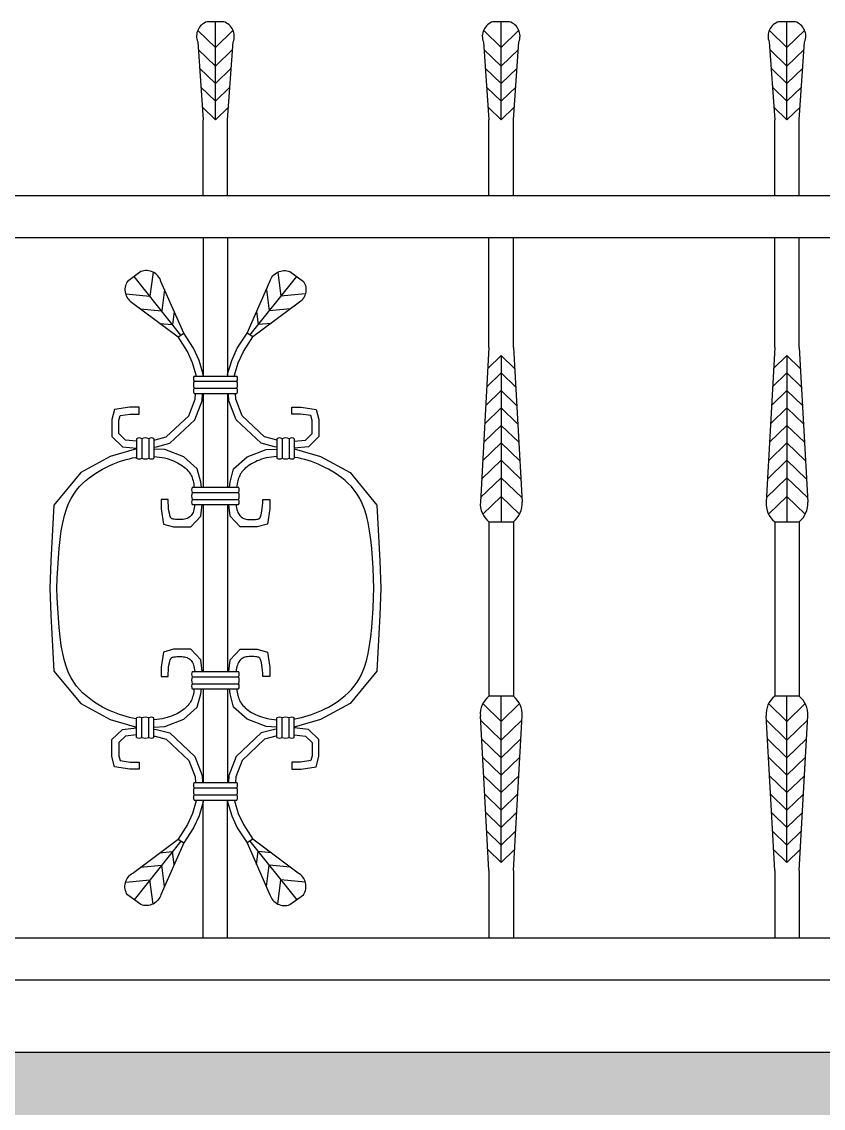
# Model space of a CAD drawing. Header units: metres. Extents: x 515 to 706, y -4 to 163.
# Drawn here: x 634.78 to 635.557, y 84.698 to 85.752 of the extents above; entities that cross this region are included whole.
import ezdxf

# ---------------------------------------------------------------- set-up
doc = ezdxf.new("R2010")
doc.units = ezdxf.units.M
doc.header["$MEASUREMENT"] = 0

msp = doc.modelspace()

# ---------------------------------------------------------------- hatches: boundary and pattern name
at = {"lineweight": 30}
h = msp.add_hatch(dxfattribs=at)
h.set_pattern_fill('AR-CONC', color=256, scale=0.000845287, style=0)
h.set_pattern_definition([(50, (589.71373, 72.95618), (0.1539983, -0.0134731), [0.0161027, -0.17712987]), (355, (589.71373, 72.95618), (-0.0297903, 0.16149767), [0.01288217, -0.1417039]), (100.451, (589.72657, 72.95506), (0.12420857, 0.14802384), [0.0136852, -0.15053714]), (46.1842, (589.71373, 72.99912), (0.22913956, -0.0355378), [0.0241541, -0.2656948]), (96.6356, (589.73283, 72.99616), (0.2006747, 0.2091456), [0.0205278, -0.2258057]), (351.184, (589.71373, 72.99912), (0.200675, 0.2091452), [0.0193233, -0.2125558]), (21, (589.7352, 72.98839), (0.12815807, -0.0864437), [0.0161027, -0.17712987]), (326, (589.7352, 72.98839), (0.05224044, 0.15569167), [0.01288217, -0.1417039]), (71.4514, (589.74588, 72.98118), (0.18039816, 0.0692483), [0.0136852, -0.15053714]), (37.5, (589.713733, 72.95618), (0.002610756, 0.071473265), [0, -0.13998627, 0, -0.14385092, 0, -0.14224065]), (7.5, (589.71373, 72.95618), (0.05648178, 0.08468133), [0, -0.0820165, 0, -0.13676573, 0, -0.05421247]), (327.5, (589.665854, 72.95618), (0.11461295, -0.00484243), [0, -0.05367572, 0, -0.16746824, 0, -0.22221747]), (317.5, (589.64438, 72.95618), (0.12521165, 0.02149268), [0, -0.06977843, 0, -0.11121609, 0, -0.1578066])])
edge = h.paths.add_edge_path()
edge.add_line((634.29946, 84.58302), (634.29946, 84.75208))
edge.add_line((634.29946, 84.75208), (638.27231, 84.75208))
edge.add_arc((638.27231, 84.73517), 0.01691, 360, 450, ccw=False)
edge.add_line((638.28921, 84.73517), (638.28921, 84.59993))
edge.add_arc((638.27231, 84.59993), 0.01691, 270, 360, ccw=False)
edge.add_line((638.27231, 84.58302), (634.29946, 84.58302))

# ---------------------------------------------------------------- linework, layer by layer
for p, q in [((634.96749, 85.65703), (634.96749, 85.75208)), ((635.24475, 85.65703), (635.24475, 85.75208)), ((635.522, 85.65703), (635.522, 85.75208)), ((634.95057, 85.74359), (634.96749, 85.72723)), ((634.98441, 85.74359), (634.96749, 85.72723)), ((635.22783, 85.74359), (635.24475, 85.72723)), ((635.26167, 85.74359), (635.24475, 85.72723)), ((635.50508, 85.74359), (635.522, 85.72723)), ((635.53892, 85.74359), (635.522, 85.72723)), ((634.95081, 85.72507), (634.96749, 85.70894)), ((634.98417, 85.72507), (634.96749, 85.70894)), ((635.22807, 85.72507), (635.24475, 85.70894)), ((635.26143, 85.72507), (635.24475, 85.70894)), ((635.50532, 85.72507), (635.522, 85.70894)), ((635.53868, 85.72507), (635.522, 85.70894)), ((634.95211, 85.70688), (634.96749, 85.692)), ((634.98288, 85.70688), (634.96749, 85.692)), ((635.22936, 85.70688), (635.24475, 85.692)), ((635.26013, 85.70688), (635.24475, 85.692)), ((635.50662, 85.70688), (635.522, 85.692)), ((635.53739, 85.70688), (635.522, 85.692)), ((634.9534, 85.68868), (634.96749, 85.67506)), ((634.98158, 85.68868), (634.96749, 85.67506)), ((635.23066, 85.68868), (635.24475, 85.67506)), ((635.25884, 85.68868), (635.24475, 85.67506)), ((635.50791, 85.68868), (635.522, 85.67506)), ((635.53609, 85.68868), (635.522, 85.67506)), ((634.95478, 85.66932), (634.96749, 85.65703)), ((634.9802, 85.66932), (634.96749, 85.65703)), ((635.23204, 85.66932), (635.24475, 85.65703)), ((635.25746, 85.66932), (635.24475, 85.65703)), ((635.50929, 85.66932), (635.522, 85.65703)), ((635.53471, 85.66932), (635.522, 85.65703)), ((634.95566, 85.58302), (634.95566, 85.65703)), ((634.97933, 85.58302), (634.97933, 85.65703)), ((635.23291, 85.58302), (635.23291, 85.65703)), ((635.25658, 85.58302), (635.25658, 85.65703)), ((635.51017, 85.58302), (635.51017, 85.65703)), ((635.53384, 85.58302), (635.53384, 85.65703)), ((638.04603, 85.58302), (634.38425, 85.58302)), ((638.00545, 85.54245), (634.42482, 85.54245)), ((634.95566, 85.54245), (634.95566, 85.40833)), ((634.97933, 85.54245), (634.97933, 85.40833)), ((635.23291, 85.43594), (635.23291, 85.54245)), ((635.25658, 85.43594), (635.25658, 85.54245)), ((635.51017, 85.43594), (635.51017, 85.54245)), ((635.53384, 85.43594), (635.53384, 85.54245)), ((634.93401, 85.44806), (634.88866, 85.50498)), ((634.90698, 85.50915), (634.90394, 85.48581)), ((635.00098, 85.44806), (635.04633, 85.50498)), ((635.02801, 85.50915), (635.03105, 85.48581)), ((634.91804, 85.49225), (634.91534, 85.4715)), ((635.01695, 85.49225), (635.01965, 85.4715)), ((634.88051, 85.48806), (634.90394, 85.48581)), ((635.05448, 85.48806), (635.03105, 85.48581)), ((634.89451, 85.4735), (634.91534, 85.4715)), ((634.92753, 85.47086), (634.92589, 85.45825)), ((635.00745, 85.47086), (635.0091, 85.45825)), ((635.04048, 85.4735), (635.01965, 85.4715)), ((634.91323, 85.45947), (634.92589, 85.45825)), ((635.02176, 85.45947), (635.0091, 85.45825)), ((635.23291, 85.43594), (635.22452, 85.28614)), ((635.25658, 85.43594), (635.26497, 85.28614)), ((635.51017, 85.43594), (635.50178, 85.28614)), ((635.53384, 85.43594), (635.54223, 85.28614)), ((635.23178, 85.41573), (635.24475, 85.42827)), ((635.24475, 85.42827), (635.24475, 85.26688)), ((635.25771, 85.41573), (635.24475, 85.42827)), ((635.50904, 85.41573), (635.522, 85.42827)), ((635.522, 85.42827), (635.522, 85.26688)), ((635.53497, 85.41573), (635.522, 85.42827)), ((634.94674, 85.40833), (634.98825, 85.40833)), ((635.23078, 85.39782), (635.24475, 85.41133)), ((635.25872, 85.39782), (635.24475, 85.41133)), ((635.50803, 85.39782), (635.522, 85.41133)), ((635.53597, 85.39782), (635.522, 85.41133)), ((634.94674, 85.40326), (634.98825, 85.40326)), ((634.94674, 85.39649), (634.98825, 85.39649)), ((635.22978, 85.37992), (635.24475, 85.39439)), ((635.25972, 85.37992), (635.24475, 85.39439)), ((635.50703, 85.37992), (635.522, 85.39439)), ((635.53697, 85.37992), (635.522, 85.39439)), ((634.94674, 85.39142), (634.98825, 85.39142)), ((634.95566, 85.39142), (634.95566, 85.3005)), ((634.97933, 85.39142), (634.97933, 85.3005)), ((635.22877, 85.36201), (635.24475, 85.37745)), ((635.26072, 85.36201), (635.24475, 85.37745)), ((635.50603, 85.36201), (635.522, 85.37745)), ((635.53798, 85.36201), (635.522, 85.37745)), ((635.22777, 85.3441), (635.24475, 85.36052)), ((635.26173, 85.3441), (635.24475, 85.36052)), ((635.50502, 85.3441), (635.522, 85.36052)), ((635.53898, 85.3441), (635.522, 85.36052)), ((634.89097, 85.34757), (634.89097, 85.32865)), ((634.89605, 85.34757), (634.89605, 85.32865)), ((634.90281, 85.34757), (634.90281, 85.32865)), ((634.90788, 85.34757), (634.90788, 85.32865)), ((635.02711, 85.34757), (635.02711, 85.32865)), ((635.03218, 85.34757), (635.03218, 85.32865)), ((635.03894, 85.34757), (635.03894, 85.32865)), ((635.04401, 85.34757), (635.04401, 85.32865)), ((635.22677, 85.32619), (635.24475, 85.34358)), ((635.26273, 85.32619), (635.24475, 85.34358)), ((635.50402, 85.32619), (635.522, 85.34358)), ((635.53998, 85.32619), (635.522, 85.34358)), ((635.22576, 85.30828), (635.24475, 85.32664)), ((635.26373, 85.30828), (635.24475, 85.32664)), ((635.50302, 85.30828), (635.522, 85.32664)), ((635.54099, 85.30828), (635.522, 85.32664)), ((635.22476, 85.29037), (635.24475, 85.3097)), ((635.26473, 85.29037), (635.24475, 85.3097)), ((635.50202, 85.29037), (635.522, 85.3097)), ((635.54199, 85.29037), (635.522, 85.3097)), ((634.94505, 85.3005), (634.98994, 85.3005)), ((634.94505, 85.29542), (634.98994, 85.29542)), ((634.94505, 85.28866), (634.98994, 85.28866)), ((635.22696, 85.27421), (635.24475, 85.29141)), ((635.26253, 85.27421), (635.24475, 85.29141)), ((635.50422, 85.27421), (635.522, 85.29141)), ((635.53979, 85.27421), (635.522, 85.29141)), ((634.94505, 85.28359), (634.98994, 85.28359)), ((634.95566, 85.28359), (634.95566, 85.12169)), ((634.97933, 85.28359), (634.97933, 85.12169)), ((635.23291, 85.26688), (635.23291, 85.09783)), ((635.23291, 85.26688), (635.25658, 85.26688)), ((635.25658, 85.26688), (635.25658, 85.09783)), ((635.51017, 85.26688), (635.51017, 85.09783)), ((635.51017, 85.26688), (635.53384, 85.26688)), ((635.53384, 85.26688), (635.53384, 85.09783)), ((634.94505, 85.12169), (634.98994, 85.12169)), ((634.94505, 85.11662), (634.98994, 85.11662)), ((634.94505, 85.10986), (634.98994, 85.10986)), ((634.94505, 85.10479), (634.98994, 85.10479)), ((634.95566, 85.10479), (634.95566, 85.01386)), ((634.97933, 85.10479), (634.97933, 85.01386)), ((635.22696, 85.0905), (635.24475, 85.07331)), ((635.25658, 85.09783), (635.23291, 85.09783)), ((635.24475, 84.93644), (635.24475, 85.09783)), ((635.26253, 85.0905), (635.24475, 85.07331)), ((635.50422, 85.0905), (635.522, 85.07331)), ((635.53384, 85.09783), (635.51017, 85.09783)), ((635.522, 84.93644), (635.522, 85.09783)), ((635.53979, 85.0905), (635.522, 85.07331)), ((635.23291, 84.92877), (635.22452, 85.07857)), ((635.25658, 84.92877), (635.26497, 85.07857)), ((635.51017, 84.92877), (635.50178, 85.07857)), ((635.53384, 84.92877), (635.54223, 85.07857)), ((634.89097, 85.05772), (634.89097, 85.07664)), ((634.89605, 85.05772), (634.89605, 85.07664)), ((634.90281, 85.05772), (634.90281, 85.07664)), ((634.90788, 85.05772), (634.90788, 85.07664)), ((635.02711, 85.05772), (635.02711, 85.07664)), ((635.03218, 85.05772), (635.03218, 85.07664)), ((635.03894, 85.05772), (635.03894, 85.07664)), ((635.04401, 85.05772), (635.04401, 85.07664)), ((635.22476, 85.07434), (635.24475, 85.05501)), ((635.26473, 85.07434), (635.24475, 85.05501)), ((635.50202, 85.07434), (635.522, 85.05501)), ((635.54199, 85.07434), (635.522, 85.05501)), ((635.22576, 85.05643), (635.24475, 85.03807)), ((635.26373, 85.05643), (635.24475, 85.03807)), ((635.50302, 85.05643), (635.522, 85.03807)), ((635.54099, 85.05643), (635.522, 85.03807)), ((635.22677, 85.03852), (635.24475, 85.02113)), ((635.26273, 85.03852), (635.24475, 85.02113)), ((635.50402, 85.03852), (635.522, 85.02113)), ((635.53998, 85.03852), (635.522, 85.02113)), ((634.94674, 85.01386), (634.98825, 85.01386)), ((635.22777, 85.02061), (635.24475, 85.0042)), ((635.26173, 85.02061), (635.24475, 85.0042)), ((635.50502, 85.02061), (635.522, 85.0042)), ((635.53898, 85.02061), (635.522, 85.0042)), ((634.94674, 85.00879), (634.98825, 85.00879)), ((634.94674, 85.00203), (634.98825, 85.00203)), ((634.94674, 84.99696), (634.98825, 84.99696)), ((634.95566, 84.86284), (634.95566, 84.99696)), ((634.97933, 84.86284), (634.97933, 84.99696)), ((635.22877, 85.0027), (635.24475, 84.98726)), ((635.26072, 85.0027), (635.24475, 84.98726)), ((635.50603, 85.0027), (635.522, 84.98726)), ((635.53798, 85.0027), (635.522, 84.98726)), ((635.22978, 84.9848), (635.24475, 84.97032)), ((635.25972, 84.9848), (635.24475, 84.97032)), ((635.50703, 84.9848), (635.522, 84.97032)), ((635.53697, 84.9848), (635.522, 84.97032)), ((635.23078, 84.96689), (635.24475, 84.95338)), ((635.25872, 84.96689), (635.24475, 84.95338)), ((635.50803, 84.96689), (635.522, 84.95338)), ((635.53597, 84.96689), (635.522, 84.95338)), ((634.93401, 84.95722), (634.88866, 84.9003)), ((635.00098, 84.95722), (635.04633, 84.9003)), ((634.91323, 84.94582), (634.92589, 84.94704)), ((634.92753, 84.93442), (634.92589, 84.94704)), ((635.00745, 84.93442), (635.0091, 84.94704)), ((635.02176, 84.94582), (635.0091, 84.94704)), ((635.23178, 84.94898), (635.24475, 84.93644)), ((635.25771, 84.94898), (635.24475, 84.93644)), ((635.50904, 84.94898), (635.522, 84.93644)), ((635.53497, 84.94898), (635.522, 84.93644)), ((634.89451, 84.93178), (634.91534, 84.93379)), ((634.91804, 84.91304), (634.91534, 84.93379)), ((635.01695, 84.91304), (635.01965, 84.93379)), ((635.04048, 84.93178), (635.01965, 84.93379)), ((634.88051, 84.91722), (634.90394, 84.91948)), ((634.90698, 84.89614), (634.90394, 84.91948)), ((635.02801, 84.89614), (635.03105, 84.91948)), ((635.05448, 84.91722), (635.03105, 84.91948)), ((635.23291, 84.92877), (635.23291, 84.86284)), ((635.25658, 84.92877), (635.25658, 84.86284)), ((635.51017, 84.92877), (635.51017, 84.86284)), ((635.53384, 84.92877), (635.53384, 84.86284)), ((638.00545, 84.86284), (634.42482, 84.86284)), ((638.04603, 84.82226), (634.38425, 84.82226)), ((638.27231, 84.75208), (634.29946, 84.75208))]:
    msp.add_line(p, q, dxfattribs=at)
for points in [[(634.97933, 85.65703), (634.9847, 85.73244, 0.4353511), (634.97558, 85.75208), (634.95941, 85.75208, 0.4353511), (634.95029, 85.73244), (634.95566, 85.65703)], [(635.25658, 85.65703), (635.26195, 85.73244, 0.4353511), (635.25283, 85.75208), (635.23666, 85.75208, 0.4353511), (635.22754, 85.73244), (635.23291, 85.65703)], [(635.53384, 85.65703), (635.53921, 85.73244, 0.4353511), (635.53009, 85.75208), (635.51392, 85.75208, 0.4353511), (635.5048, 85.73244), (635.51017, 85.65703)]]:
    msp.add_lwpolyline(points, format="xyb", dxfattribs=at)
for points in [[(634.93684, 85.4499), (634.91456, 85.50009, 0.4353511), (634.89519, 85.50977), (634.88213, 85.5002, 0.4353511), (634.88723, 85.47916), (634.93117, 85.44622)], [(634.99815, 85.4499), (635.02043, 85.50009, -0.4353511), (635.0398, 85.50977), (635.05285, 85.5002, -0.4353511), (635.04775, 85.47916), (635.00382, 85.44622)], [(634.93684, 84.95538), (634.91456, 84.90519, -0.4353511), (634.89519, 84.89552), (634.88213, 84.90508, -0.4353511), (634.88723, 84.92613), (634.93117, 84.95907)], [(634.99815, 84.95538), (635.02043, 84.90519, 0.4353511), (635.0398, 84.89552), (635.05285, 84.90508, 0.4353511), (635.04775, 84.92613), (635.00382, 84.95907)]]:
    msp.add_lwpolyline(points, format="xyb", close=True, dxfattribs=at)
for points in [[(634.94882, 85.40833), (634.94885, 85.4092), (634.94535, 85.42121), (634.94037, 85.43205), (634.93117, 85.44622)], [(634.95558, 85.40833), (634.95566, 85.41002), (634.95171, 85.42358), (634.94631, 85.43532), (634.93684, 85.4499)], [(634.9794, 85.40833), (634.97933, 85.41002), (634.98328, 85.42358), (634.98868, 85.43532), (634.99815, 85.4499)], [(634.98617, 85.40833), (634.98613, 85.4092), (634.98963, 85.42121), (634.99461, 85.43205), (635.00382, 85.44622)], [(634.90788, 85.34629), (634.90905, 85.34643), (634.91974, 85.34926), (634.94163, 85.36981), (634.94782, 85.3858), (634.94807, 85.39142)], [(634.90788, 85.33948), (634.91032, 85.33977), (634.92312, 85.34316), (634.94738, 85.36593), (634.95453, 85.38439), (634.95484, 85.39142)], [(635.02711, 85.33948), (635.02467, 85.33977), (635.01186, 85.34316), (634.98761, 85.36593), (634.98046, 85.38439), (634.98015, 85.39142)], [(635.02711, 85.34629), (635.02594, 85.34643), (635.01525, 85.34926), (634.99336, 85.36981), (634.98716, 85.3858), (634.98692, 85.39142)], [(634.89097, 85.34507), (634.88022, 85.34625), (634.87378, 85.35244), (634.87378, 85.36526), (634.87504, 85.36993), (634.88486, 85.37145), (634.89338, 85.37145), (634.89338, 85.37821), (634.88434, 85.37821), (634.86966, 85.37595), (634.86702, 85.36615), (634.86702, 85.34957), (634.87719, 85.33977), (634.89097, 85.33827)], [(635.04401, 85.34507), (635.05477, 85.34625), (635.0612, 85.35244), (635.0612, 85.36526), (635.05995, 85.36993), (635.05013, 85.37145), (635.04161, 85.37145), (635.04161, 85.37821), (635.05065, 85.37821), (635.06533, 85.37595), (635.06797, 85.36615), (635.06797, 85.34957), (635.0578, 85.33977), (635.04401, 85.33827)], [(634.89097, 85.33766), (634.86549, 85.33023), (634.83685, 85.31479), (634.81085, 85.28316), (634.80791, 85.22894), (634.80689, 85.20264), (634.80791, 85.17634), (634.81085, 85.12212), (634.83685, 85.0905), (634.86549, 85.07506), (634.89097, 85.06763)], [(634.95387, 85.3005), (634.95328, 85.30538), (634.94989, 85.31818), (634.9367, 85.32985), (634.91824, 85.337), (634.90788, 85.33746)], [(634.90788, 85.33035), (634.91061, 85.33011), (634.91325, 85.32978), (634.9158, 85.32935), (634.91823, 85.32885), (634.92054, 85.32826), (634.92275, 85.3276), (634.92485, 85.32687), (634.92686, 85.32607), (634.92878, 85.3252), (634.93061, 85.32428), (634.93237, 85.32328), (634.93404, 85.32224), (634.93563, 85.32114), (634.93711, 85.32001), (634.93848, 85.31885), (634.93973, 85.31767), (634.94085, 85.3165), (634.94182, 85.31534), (634.94266, 85.3142), (634.94336, 85.31307), (634.94396, 85.31193), (634.94449, 85.31075), (634.94495, 85.30951), (634.94536, 85.30818), (634.94573, 85.30677), (634.94607, 85.30526), (634.94638, 85.30364), (634.94668, 85.30196), (634.94691, 85.3005)], [(634.98112, 85.3005), (634.9817, 85.30538), (634.98509, 85.31818), (634.99828, 85.32985), (635.01675, 85.337), (635.02711, 85.33746)], [(635.02711, 85.33035), (635.02438, 85.33011), (635.02173, 85.32978), (635.01919, 85.32935), (635.01676, 85.32885), (635.01445, 85.32826), (635.01224, 85.3276), (635.01013, 85.32687), (635.00813, 85.32607), (635.00621, 85.3252), (635.00437, 85.32428), (635.00262, 85.32328), (635.00094, 85.32224), (634.99936, 85.32114), (634.99788, 85.32001), (634.9965, 85.31885), (634.99526, 85.31767), (634.99414, 85.3165), (634.99316, 85.31534), (634.99233, 85.3142), (634.99163, 85.31307), (634.99102, 85.31193), (634.9905, 85.31075), (634.99004, 85.30951), (634.98962, 85.30818), (634.98926, 85.30677), (634.98892, 85.30526), (634.9886, 85.30364), (634.98831, 85.30196), (634.98808, 85.3005)], [(635.04401, 85.33766), (635.0695, 85.33023), (635.09814, 85.31479), (635.12414, 85.28316), (635.12707, 85.22894), (635.1281, 85.20264), (635.12707, 85.17634), (635.12414, 85.12212), (635.09814, 85.0905), (635.0695, 85.07506), (635.04401, 85.06763)], [(634.81365, 85.20236), (634.81406, 85.21222), (634.81454, 85.222), (634.81514, 85.23161), (634.81589, 85.24094), (634.81682, 85.24988), (634.81796, 85.2583), (634.81934, 85.26609), (634.82098, 85.27311), (634.82289, 85.27932), (634.82506, 85.28479), (634.82744, 85.28961), (634.83001, 85.29388), (634.83273, 85.29767), (634.8356, 85.30107), (634.8386, 85.30415), (634.84171, 85.30697), (634.84489, 85.30958), (634.84811, 85.31198), (634.85135, 85.31417), (634.85462, 85.31618), (634.85791, 85.31803), (634.86121, 85.31973), (634.86453, 85.32129), (634.86785, 85.32273), (634.87115, 85.32406), (634.87442, 85.32528), (634.87765, 85.32636), (634.88084, 85.32733), (634.88399, 85.32817), (634.88711, 85.32888), (634.89019, 85.32947), (634.89097, 85.32958)], [(635.12134, 85.20236), (635.12093, 85.21222), (635.12045, 85.222), (635.11985, 85.23161), (635.1191, 85.24094), (635.11817, 85.24988), (635.11703, 85.2583), (635.11565, 85.26609), (635.11401, 85.27311), (635.11209, 85.27932), (635.10993, 85.28479), (635.10755, 85.28961), (635.10498, 85.29388), (635.10226, 85.29767), (635.09939, 85.30107), (635.09639, 85.30415), (635.09328, 85.30697), (635.0901, 85.30958), (635.08688, 85.31198), (635.08364, 85.31417), (635.08037, 85.31618), (635.07708, 85.31803), (635.07377, 85.31973), (635.07046, 85.32129), (635.06714, 85.32273), (635.06384, 85.32406), (635.06057, 85.32528), (635.05734, 85.32636), (635.05415, 85.32733), (635.05099, 85.32817), (635.04788, 85.32888), (635.0448, 85.32947), (635.04401, 85.32958)], [(634.94749, 85.28359), (634.94729, 85.28202), (634.947, 85.28035), (634.94665, 85.27879), (634.94622, 85.27737), (634.94574, 85.27609), (634.9452, 85.27496), (634.9446, 85.27395), (634.94396, 85.27306), (634.94326, 85.27228), (634.94252, 85.2716), (634.94172, 85.27101), (634.94086, 85.27051), (634.93991, 85.27009), (634.93883, 85.26973), (634.93759, 85.26944), (634.93622, 85.26923), (634.93476, 85.26909), (634.93324, 85.26904), (634.9317, 85.26905), (634.93018, 85.26912), (634.92872, 85.26924), (634.92744, 85.2694), (634.92642, 85.26958), (634.9257, 85.26977), (634.92524, 85.26995), (634.92498, 85.27011), (634.92477, 85.27028), (634.9245, 85.27058), (634.92414, 85.27116), (634.92369, 85.27214), (634.92322, 85.27354), (634.92276, 85.27531), (634.92237, 85.27742), (634.92204, 85.27982), (634.92181, 85.28247), (634.92166, 85.28535), (634.92161, 85.28854), (634.91485, 85.28843), (634.91485, 85.2794), (634.91711, 85.26471), (634.92691, 85.26208), (634.94349, 85.26208), (634.95328, 85.27224), (634.95452, 85.28359)], [(634.9875, 85.28359), (634.98769, 85.28202), (634.98798, 85.28035), (634.98834, 85.27879), (634.98876, 85.27737), (634.98925, 85.27609), (634.98979, 85.27496), (634.99038, 85.27395), (634.99103, 85.27306), (634.99173, 85.27228), (634.99247, 85.2716), (634.99327, 85.27101), (634.99413, 85.27051), (634.99507, 85.27009), (634.99616, 85.26973), (634.99739, 85.26944), (634.99876, 85.26923), (635.00023, 85.26909), (635.00175, 85.26904), (635.00328, 85.26905), (635.00481, 85.26912), (635.00627, 85.26924), (635.00755, 85.2694), (635.00857, 85.26958), (635.00929, 85.26977), (635.00974, 85.26995), (635.01001, 85.27011), (635.01022, 85.27028), (635.01048, 85.27058), (635.01084, 85.27116), (635.01129, 85.27214), (635.01177, 85.27354), (635.01222, 85.27531), (635.01262, 85.27742), (635.01294, 85.27982), (635.01318, 85.28247), (635.01333, 85.28535), (635.01338, 85.28854), (635.02014, 85.28843), (635.02014, 85.2794), (635.01788, 85.26471), (635.00808, 85.26208), (634.9915, 85.26208), (634.9817, 85.27224), (634.98047, 85.28359)], [(634.89097, 85.0757), (634.89019, 85.07582), (634.88711, 85.0764), (634.88399, 85.07712), (634.88084, 85.07796), (634.87765, 85.07892), (634.87442, 85.08001), (634.87115, 85.08122), (634.86785, 85.08255), (634.86453, 85.08399), (634.86121, 85.08556), (634.85791, 85.08725), (634.85462, 85.0891), (634.85135, 85.09111), (634.84811, 85.09331), (634.84489, 85.0957), (634.84171, 85.09831), (634.8386, 85.10114), (634.8356, 85.10422), (634.83273, 85.10761), (634.83001, 85.1114), (634.82744, 85.11567), (634.82506, 85.1205), (634.82289, 85.12597), (634.82098, 85.13218), (634.81934, 85.1392), (634.81796, 85.14698), (634.81682, 85.1554), (634.81589, 85.16434), (634.81514, 85.17367), (634.81454, 85.18329), (634.81406, 85.19307), (634.81365, 85.20292)], [(635.04401, 85.0757), (635.0448, 85.07582), (635.04788, 85.0764), (635.05099, 85.07712), (635.05415, 85.07796), (635.05734, 85.07892), (635.06057, 85.08001), (635.06384, 85.08122), (635.06714, 85.08255), (635.07046, 85.08399), (635.07377, 85.08556), (635.07708, 85.08725), (635.08037, 85.0891), (635.08364, 85.09111), (635.08688, 85.09331), (635.0901, 85.0957), (635.09328, 85.09831), (635.09639, 85.10114), (635.09939, 85.10422), (635.10226, 85.10761), (635.10498, 85.1114), (635.10755, 85.11567), (635.10993, 85.1205), (635.11209, 85.12597), (635.11401, 85.13218), (635.11565, 85.1392), (635.11703, 85.14698), (635.11817, 85.1554), (635.1191, 85.16434), (635.11985, 85.17367), (635.12045, 85.18329), (635.12093, 85.19307), (635.12134, 85.20292)], [(634.95452, 85.12169), (634.95328, 85.13304), (634.94349, 85.14321), (634.92691, 85.14321), (634.91711, 85.14057), (634.91485, 85.12589), (634.91485, 85.11685), (634.92161, 85.11674), (634.92166, 85.11993), (634.92181, 85.12282), (634.92204, 85.12547), (634.92237, 85.12787), (634.92276, 85.12997), (634.92322, 85.13175), (634.92369, 85.13315), (634.92414, 85.13412), (634.9245, 85.1347), (634.92477, 85.135), (634.92498, 85.13518), (634.92524, 85.13533), (634.9257, 85.13551), (634.92642, 85.13571), (634.92744, 85.13589), (634.92872, 85.13604), (634.93018, 85.13616), (634.9317, 85.13624), (634.93324, 85.13625), (634.93476, 85.13619), (634.93622, 85.13606), (634.93759, 85.13584), (634.93883, 85.13555), (634.93991, 85.1352), (634.94086, 85.13478), (634.94172, 85.13427), (634.94252, 85.13369), (634.94326, 85.13301), (634.94396, 85.13223), (634.9446, 85.13134), (634.9452, 85.13033), (634.94574, 85.12919), (634.94622, 85.12792), (634.94665, 85.12649), (634.947, 85.12493), (634.94729, 85.12327), (634.94749, 85.12169)], [(634.98047, 85.12169), (634.9817, 85.13304), (634.9915, 85.14321), (635.00808, 85.14321), (635.01788, 85.14057), (635.02014, 85.12589), (635.02014, 85.11685), (635.01338, 85.11674), (635.01333, 85.11993), (635.01318, 85.12282), (635.01294, 85.12547), (635.01262, 85.12787), (635.01222, 85.12997), (635.01177, 85.13175), (635.01129, 85.13315), (635.01084, 85.13412), (635.01048, 85.1347), (635.01022, 85.135), (635.01001, 85.13518), (635.00974, 85.13533), (635.00929, 85.13551), (635.00857, 85.13571), (635.00755, 85.13589), (635.00627, 85.13604), (635.00481, 85.13616), (635.00328, 85.13624), (635.00175, 85.13625), (635.00023, 85.13619), (634.99876, 85.13606), (634.99739, 85.13584), (634.99616, 85.13555), (634.99507, 85.1352), (634.99413, 85.13478), (634.99327, 85.13427), (634.99247, 85.13369), (634.99173, 85.13301), (634.99103, 85.13223), (634.99038, 85.13134), (634.98979, 85.13033), (634.98925, 85.12919), (634.98876, 85.12792), (634.98834, 85.12649), (634.98798, 85.12493), (634.98769, 85.12327), (634.9875, 85.12169)], [(634.90788, 85.06782), (634.91824, 85.06828), (634.9367, 85.07543), (634.94989, 85.08711), (634.95328, 85.09991), (634.95387, 85.10479)], [(634.94691, 85.10479), (634.94668, 85.10333), (634.94638, 85.10164), (634.94607, 85.10003), (634.94573, 85.09851), (634.94536, 85.0971), (634.94495, 85.09578), (634.94449, 85.09453), (634.94396, 85.09335), (634.94336, 85.09221), (634.94266, 85.09109), (634.94182, 85.08995), (634.94085, 85.08879), (634.93973, 85.08761), (634.93848, 85.08644), (634.93711, 85.08528), (634.93563, 85.08414), (634.93404, 85.08305), (634.93237, 85.082), (634.93061, 85.08101), (634.92878, 85.08008), (634.92686, 85.07921), (634.92485, 85.07842), (634.92275, 85.07768), (634.92054, 85.07702), (634.91823, 85.07644), (634.9158, 85.07593), (634.91325, 85.07551), (634.91061, 85.07517), (634.90788, 85.07493)], [(635.02711, 85.06782), (635.01675, 85.06828), (634.99828, 85.07543), (634.98509, 85.08711), (634.9817, 85.09991), (634.98112, 85.10479)], [(634.98808, 85.10479), (634.98831, 85.10333), (634.9886, 85.10164), (634.98892, 85.10003), (634.98926, 85.09851), (634.98962, 85.0971), (634.99004, 85.09578), (634.9905, 85.09453), (634.99102, 85.09335), (634.99163, 85.09221), (634.99233, 85.09109), (634.99316, 85.08995), (634.99414, 85.08879), (634.99526, 85.08761), (634.9965, 85.08644), (634.99788, 85.08528), (634.99936, 85.08414), (635.00094, 85.08305), (635.00262, 85.082), (635.00437, 85.08101), (635.00621, 85.08008), (635.00813, 85.07921), (635.01013, 85.07842), (635.01224, 85.07768), (635.01445, 85.07702), (635.01676, 85.07644), (635.01919, 85.07593), (635.02173, 85.07551), (635.02438, 85.07517), (635.02711, 85.07493)], [(634.89097, 85.06021), (634.88022, 85.05904), (634.87378, 85.05284), (634.87378, 85.04003), (634.87504, 85.03535), (634.88486, 85.03384), (634.89338, 85.03384), (634.89338, 85.02708), (634.88434, 85.02708), (634.86966, 85.02934), (634.86702, 85.03914), (634.86702, 85.05572), (634.87719, 85.06551), (634.89097, 85.06701)], [(635.04401, 85.06021), (635.05477, 85.05904), (635.0612, 85.05284), (635.0612, 85.04003), (635.05995, 85.03535), (635.05013, 85.03384), (635.04161, 85.03384), (635.04161, 85.02708), (635.05065, 85.02708), (635.06533, 85.02934), (635.06797, 85.03914), (635.06797, 85.05572), (635.0578, 85.06551), (635.04401, 85.06701)], [(634.90788, 85.0658), (634.91032, 85.06551), (634.92312, 85.06212), (634.94738, 85.03935), (634.95453, 85.02089), (634.95484, 85.01386)], [(634.90788, 85.05899), (634.90905, 85.05885), (634.91974, 85.05602), (634.94163, 85.03548), (634.94782, 85.01948), (634.94807, 85.01386)], [(635.02711, 85.0658), (635.02467, 85.06551), (635.01186, 85.06212), (634.98761, 85.03935), (634.98046, 85.02089), (634.98015, 85.01386)], [(635.02711, 85.05899), (635.02594, 85.05885), (635.01525, 85.05602), (634.99336, 85.03548), (634.98716, 85.01948), (634.98692, 85.01386)], [(634.94882, 84.99696), (634.94885, 84.99609), (634.94535, 84.98407), (634.94037, 84.97323), (634.93117, 84.95907)], [(634.95558, 84.99696), (634.95566, 84.99527), (634.95171, 84.9817), (634.94631, 84.96996), (634.93684, 84.95538)], [(634.9794, 84.99696), (634.97933, 84.99527), (634.98328, 84.9817), (634.98868, 84.96996), (634.99815, 84.95538)], [(634.98617, 84.99696), (634.98613, 84.99609), (634.98963, 84.98407), (634.99461, 84.97323), (635.00382, 84.95907)]]:
    msp.add_lwpolyline(points, dxfattribs=at)
for centre, radius, start, end in [((634.95109, 85.40579), 0.00504, 149.77678, 210.22322), ((634.98389, 85.40579), 0.00504, 329.77678, 30.22322), ((634.95475, 85.39987), 0.00869, 157.10166, 202.89834), ((634.95109, 85.39396), 0.00504, 149.77678, 210.22322), ((634.98024, 85.39987), 0.00869, 337.10166, 22.89834), ((634.98389, 85.39396), 0.00504, 329.77678, 30.22322), ((634.89351, 85.34322), 0.00504, 59.77678, 120.22322), ((634.89943, 85.33956), 0.00869, 67.10166, 112.89834), ((634.90534, 85.34322), 0.00504, 59.77678, 120.22322), ((635.02964, 85.34322), 0.00504, 59.77678, 120.22322), ((635.03556, 85.33956), 0.00869, 67.10166, 112.89834), ((635.04148, 85.34322), 0.00504, 59.77678, 120.22322), ((634.89351, 85.333), 0.00504, 239.77678, 300.22322), ((634.89943, 85.33665), 0.00869, 247.10166, 292.89834), ((634.90534, 85.333), 0.00504, 239.77678, 300.22322), ((635.02964, 85.333), 0.00504, 239.77678, 300.22322), ((635.03556, 85.33665), 0.00869, 247.10166, 292.89834), ((635.04148, 85.333), 0.00504, 239.77678, 300.22322), ((634.9494, 85.29796), 0.00504, 149.77678, 210.22322), ((634.98558, 85.29796), 0.00504, 329.77678, 30.22322), ((634.95306, 85.29204), 0.00869, 157.10166, 202.89834), ((634.9494, 85.28613), 0.00504, 149.77678, 210.22322), ((634.98193, 85.29204), 0.00869, 337.10166, 22.89834), ((634.98558, 85.28613), 0.00504, 329.77678, 30.22322), ((635.24719, 85.28456), 0.02272, 176.01776, 231.0717), ((635.2423, 85.28456), 0.02272, 308.9283, 3.98224), ((635.52444, 85.28456), 0.02272, 176.01776, 231.0717), ((635.51956, 85.28456), 0.02272, 308.9283, 3.98224), ((634.9494, 85.11916), 0.00504, 149.77678, 210.22322), ((634.98558, 85.11916), 0.00504, 329.77678, 30.22322), ((634.95306, 85.11324), 0.00869, 157.10166, 202.89834), ((634.9494, 85.10732), 0.00504, 149.77678, 210.22322), ((634.98193, 85.11324), 0.00869, 337.10166, 22.89834), ((634.98558, 85.10732), 0.00504, 329.77678, 30.22322), ((635.24719, 85.08015), 0.02272, 128.9283, 183.98224), ((635.2423, 85.08015), 0.02272, 356.01776, 51.0717), ((635.52444, 85.08015), 0.02272, 128.9283, 183.98224), ((635.51956, 85.08015), 0.02272, 356.01776, 51.0717), ((634.89351, 85.07229), 0.00504, 59.77678, 120.22322), ((634.89943, 85.06863), 0.00869, 67.10166, 112.89834), ((634.90534, 85.07229), 0.00504, 59.77678, 120.22322), ((635.02964, 85.07229), 0.00504, 59.77678, 120.22322), ((635.03556, 85.06863), 0.00869, 67.10166, 112.89834), ((635.04148, 85.07229), 0.00504, 59.77678, 120.22322), ((634.89351, 85.06207), 0.00504, 239.77678, 300.22322), ((634.89943, 85.06572), 0.00869, 247.10166, 292.89834), ((634.90534, 85.06207), 0.00504, 239.77678, 300.22322), ((635.02964, 85.06207), 0.00504, 239.77678, 300.22322), ((635.03556, 85.06572), 0.00869, 247.10166, 292.89834), ((635.04148, 85.06207), 0.00504, 239.77678, 300.22322), ((634.95109, 85.01133), 0.00504, 149.77678, 210.22322), ((634.98389, 85.01133), 0.00504, 329.77678, 30.22322), ((634.95475, 85.00541), 0.00869, 157.10166, 202.89834), ((634.98024, 85.00541), 0.00869, 337.10166, 22.89834), ((634.95109, 84.99949), 0.00504, 149.77678, 210.22322), ((634.98389, 84.99949), 0.00504, 329.77678, 30.22322)]:
    msp.add_arc(centre, radius, start, end, dxfattribs=at)

doc.saveas('drawing.dxf')
